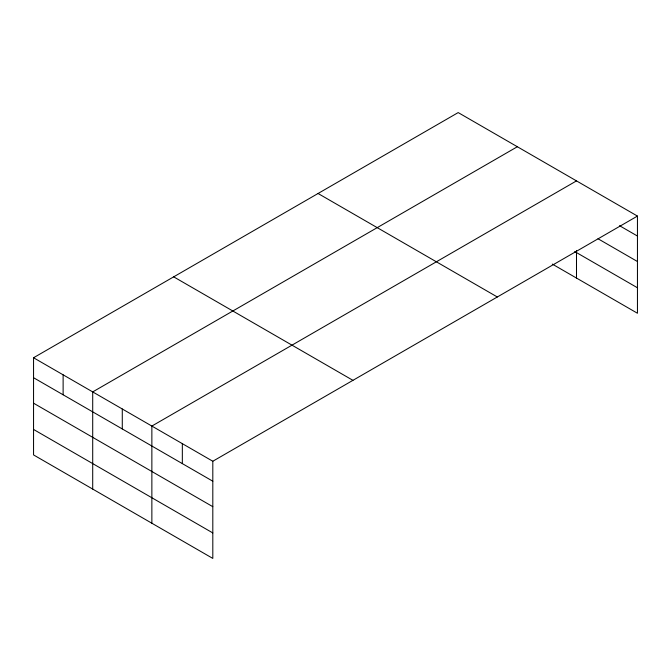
<?xml version="1.0" encoding="UTF-8"?>
<svg xmlns="http://www.w3.org/2000/svg" width="671" height="671" viewBox="0 0 671 671"><rect width="100%" height="100%" fill="white"/><g stroke="black" fill="none" stroke-linecap="round" stroke-linejoin="round"><path stroke-width="1.01" d="M33.55 357.752L212.808 461.245L212.808 558.415L33.55 454.921L33.55 357.752L458.192 112.585L637.45 216.079L637.45 313.248L552.3 264.089M517.349 146.739L92.707 391.906L92.707 489.067M576.498 180.893L151.864 426.06L151.864 523.221M212.808 461.245L637.45 216.079M619.526 225.691L637.45 236.041M598.012 238.75L637.45 261.522M574.712 251.55L637.45 287.767M318.062 193.491L497.32 296.985M173.68 276.846L352.938 380.34M33.55 377.714L212.808 481.208M33.55 403.187L212.808 506.68M33.55 429.44L212.808 532.933M576.498 250.56L576.498 278.062M182.336 443.657L182.336 463.611M122.281 408.983L122.281 428.945M63.124 374.829L63.124 394.791"/></g></svg>
